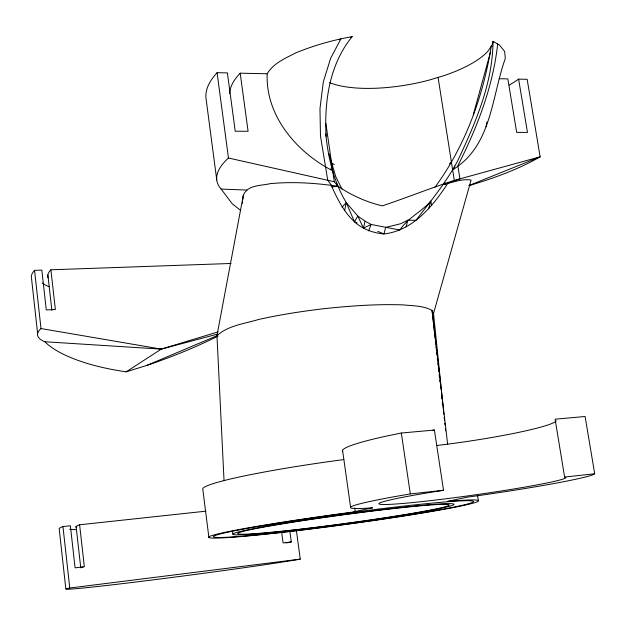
<?xml version="1.0" encoding="UTF-8"?>
<svg xmlns="http://www.w3.org/2000/svg" width="626" height="626" viewBox="0 0 626 626"><rect width="100%" height="100%" fill="white"/><g stroke="black" fill="none" stroke-linecap="round" stroke-linejoin="round"><path stroke-width="0.94" d="M242.411 203.348L242.614 201.572M242.81 199.796L243.303 195.343C247.599 184.639 260.846 185.93 270.189 183.661C292.811 181.493 315.653 183.003 338.087 186.305C351.468 195.335 366.578 202.229 382.416 205.852C406.493 197.738 430.109 188.262 454.304 180.405L540.136 156.813L527.162 79.314L518.602 79.126A166.571 56.465 -10 0 1 509.298 85.081M435 187.205C465.181 146.132 483.28 96.294 491.246 46.222L492.005 46.645M497.67 43.992C493.006 86.724 477.176 127.641 457.833 165.733L459.914 178.864L447.809 183.246L446.448 185.437C431.76 207.456 412.041 230.751 383.988 233.968C373.002 232.919 362.712 229.327 354.48 221.768C344.01 212.159 337.719 199.655 331.96 186.9L331.467 185.312M452.606 169.638L454.046 168.887C491.809 144.833 491.637 96.662 505.284 58.547L504.666 51.481L499.376 44.97L493.03 41.347L492.545 44.243L488.163 50.925A90.167 31.323 -10.5 0 1 444.17 75.582L428.771 80.198A90.167 31.323 -10.5 0 1 329.542 82.616M486.081 126.796L486.934 121.992M224.038 480.752L216.956 335.653L243.303 195.343M344.644 210.477L346.264 202.66C333.815 181.743 328.079 157.838 325.786 133.808M332.672 170.577L330.888 169.826L331.537 166.915M493.03 41.347C492.725 83.454 475.337 123.345 457.661 160.827C450.11 175.17 440.618 188.332 430.766 201.165C421.368 211.987 407.675 217.848 399.889 230.039L371.132 224.46L363.416 228.091L365.075 221.205L357.829 216.048L346.264 202.66L342.117 207.104M406.039 226.995L407.808 220.203L415.938 220.313L430.766 201.165L431.65 205.398M454.046 168.887L454.812 166.086M473.264 114.816L490.565 51.888M443.865 414.31L433.536 313.477L471.088 180.061C461.832 178.457 452.34 182.737 443.2 184.388M428.607 208.787L430.766 201.165M368.628 230.869L371.132 224.46L365.075 221.205M357.164 222.872L354.48 221.768L357.829 216.048L363.416 228.091M330.888 169.826C295.793 151.21 265.479 115.301 267.177 73.766C273.452 63.077 285.628 58.187 296.129 52.717C314.189 45.385 333.001 40.025 352.195 36.652C329.511 64.102 324.111 101.788 326.115 136.382M216.956 335.653C228.294 325.41 244.617 323.736 258.734 319.448C279.564 314.808 300.652 311.505 321.827 308.939C348.752 305.981 375.85 303.954 402.956 304.885C412.737 305.856 423.176 305.605 432.057 310.41L433.536 313.477M449.468 163.887L451.44 162.251M231.049 263.468L50.894 269.798L55.37 309.534L46.285 309.956L41.832 270.119L34.555 270.377L41.003 328.548A120.388 23.232 -6.9 0 0 44.814 341.749A124.183 43.444 2.7 0 0 126.17 371.844L161.25 349.12L218.098 331.874M339.308 39.79L340.904 38.898L330.645 58.265L323.329 81.881L319.98 108.517L320.465 135.897L327.75 180.288L331.796 185.766M443.521 490.291L429.084 492.592A94.487 4.578 -8 0 0 383.433 504.509A94.487 4.578 -8 0 0 486.566 493.218A94.487 4.578 -8 0 0 565.92 477.607L564.613 477.059L555.106 419.201L585.107 416.501L594.7 473.772L592.266 475.032A123.745 6.002 -8 0 1 477.482 495.761L466.636 497.247L447.488 501.395L450.133 501.152A136.077 5.642 -7.7 0 1 398.793 516.779A136.077 5.642 -7.7 0 1 211.017 537.984A136.077 5.642 -7.7 0 1 351.311 512.311L372.611 507.803L366.194 508.249A123.745 6.002 -8 0 1 393.817 496.778L410.32 493.914L443.521 490.291L434.405 430.054L401.321 433.028L384.998 436.392A122.993 10.767 -8.3 0 0 342.712 451.589M407.808 220.203L400.648 223.732L385.632 227.418L383.988 233.968L377.736 231.377M350.521 37.364L352.195 36.652M126.17 371.844L146.922 365.381L217.551 335.489M469.038 185.499L540.136 156.813A179.059 50.683 -9.6 0 1 469.077 185.586M444.413 184.435L446.197 183.825M44.814 341.749L161.25 349.12L217.167 334.198M432.496 430.398L434.405 430.054M205.915 511.168L79.619 524.784L84.338 566.733L75.081 567.837L70.378 525.777L62.96 526.576L69.768 588.017L300.261 559.128L296.388 530.48M289.869 531.364L291.293 541.936L283.093 542.914L281.543 531.357M564.613 477.059L594.7 473.772M331.96 186.9L338.087 186.305L334.292 181.751L325.833 123.244M216.76 179.952L206.009 98.368A177.479 60.213 -10 0 1 217.081 72.694L227.395 72.913L235.235 131.225L248.092 131.28L240.196 73.187L267.177 73.766M499.133 78.712L507.835 78.899L516.677 132.376L527.475 132.415L518.602 79.126M217.081 72.694L228.459 158.018A179.059 50.683 -9.6 0 0 221.15 189.083L246.855 190.085M41.003 328.548L161.25 349.12M228.459 158.018L334.292 181.751M331.569 162.909L334.214 164.575M240.634 210.414L232.285 203.833L221.15 189.083M341.984 189.122L335.7 176.516L328.76 153.37M346.264 202.66L354.48 221.768M438.075 77.413L454.304 180.405M444.757 182.291L444.984 183.778M477.599 495.8L478.334 500.557M401.321 433.028L410.32 493.914M336.725 183.575L336.999 185.468M354.676 507.976L355.216 511.81M342.547 450.204L350.583 507.091M232.52 531.38L232.888 534.268M208.888 537.452L202.832 489.422A135.388 10.141 -7.8 0 1 343.862 459.57M447.676 444.577L432.057 310.41L435.164 338.556M47.873 274.9L51.848 310.293M76.114 526.497L80.762 567.876M435.383 340.497L435.813 344.378M436.025 346.319L436.455 350.2M436.666 352.141L436.987 355.059M437.308 357.97L437.629 360.881M437.848 362.822L438.169 365.733M438.49 368.644L438.81 371.554M439.131 374.465L439.452 377.384M439.773 380.295L439.992 382.236M440.414 386.117L440.634 388.057M441.596 396.79L441.815 398.731M442.238 402.62L442.457 404.56M37.63 333.58L31.3 276.285A119.652 27.771 -6.7 0 1 34.555 270.377M65.84 589.003L59.157 528.54A122.868 7.379 -7.4 0 1 62.96 526.576M444.17 417.221L444.468 420.132M444.765 423.035L444.961 424.976M445.36 428.857L445.555 430.798M556.264 420.891A93.916 8.208 -8.3 0 1 436.909 445.485M300.261 559.128A123.643 2.332 -7.5 0 1 147.423 580.584A123.643 2.332 -7.5 0 1 69.768 588.017M81.255 567.641A106.475 3.38 -7.5 0 1 83.055 567.062M291.293 541.936A115.873 3.686 -7.5 0 1 286.012 542.969M76.771 527.679A106.021 6.362 -7.4 0 1 79.619 524.784M75.895 529.643A115.372 6.933 -7.4 0 1 69.619 529.299M49.11 286.724A112.359 26.065 -6.7 0 1 42.145 282.952M48.014 277.748A103.251 23.945 -6.7 0 1 50.894 269.798M218.083 336.06A124.222 26.511 -20.6 0 1 146.922 365.381M229.679 93.634A152.979 51.809 -10 0 1 240.196 73.187M262.967 534.275A131.178 5.438 -7.7 0 0 472.231 502.49A131.178 5.438 -7.7 0 0 295.621 520.456A131.178 5.438 -7.7 0 0 262.967 534.275M276.035 532.037A111.624 4.625 -7.7 0 0 453.13 505.025A111.624 4.625 -7.7 0 0 301.27 520.621A111.624 4.625 -7.7 0 0 276.035 532.037M279.235 531.482A106.741 4.421 -7.7 0 0 448.349 505.659A106.741 4.421 -7.7 0 0 302.757 520.644A106.741 4.421 -7.7 0 0 279.235 531.482"/></g></svg>
